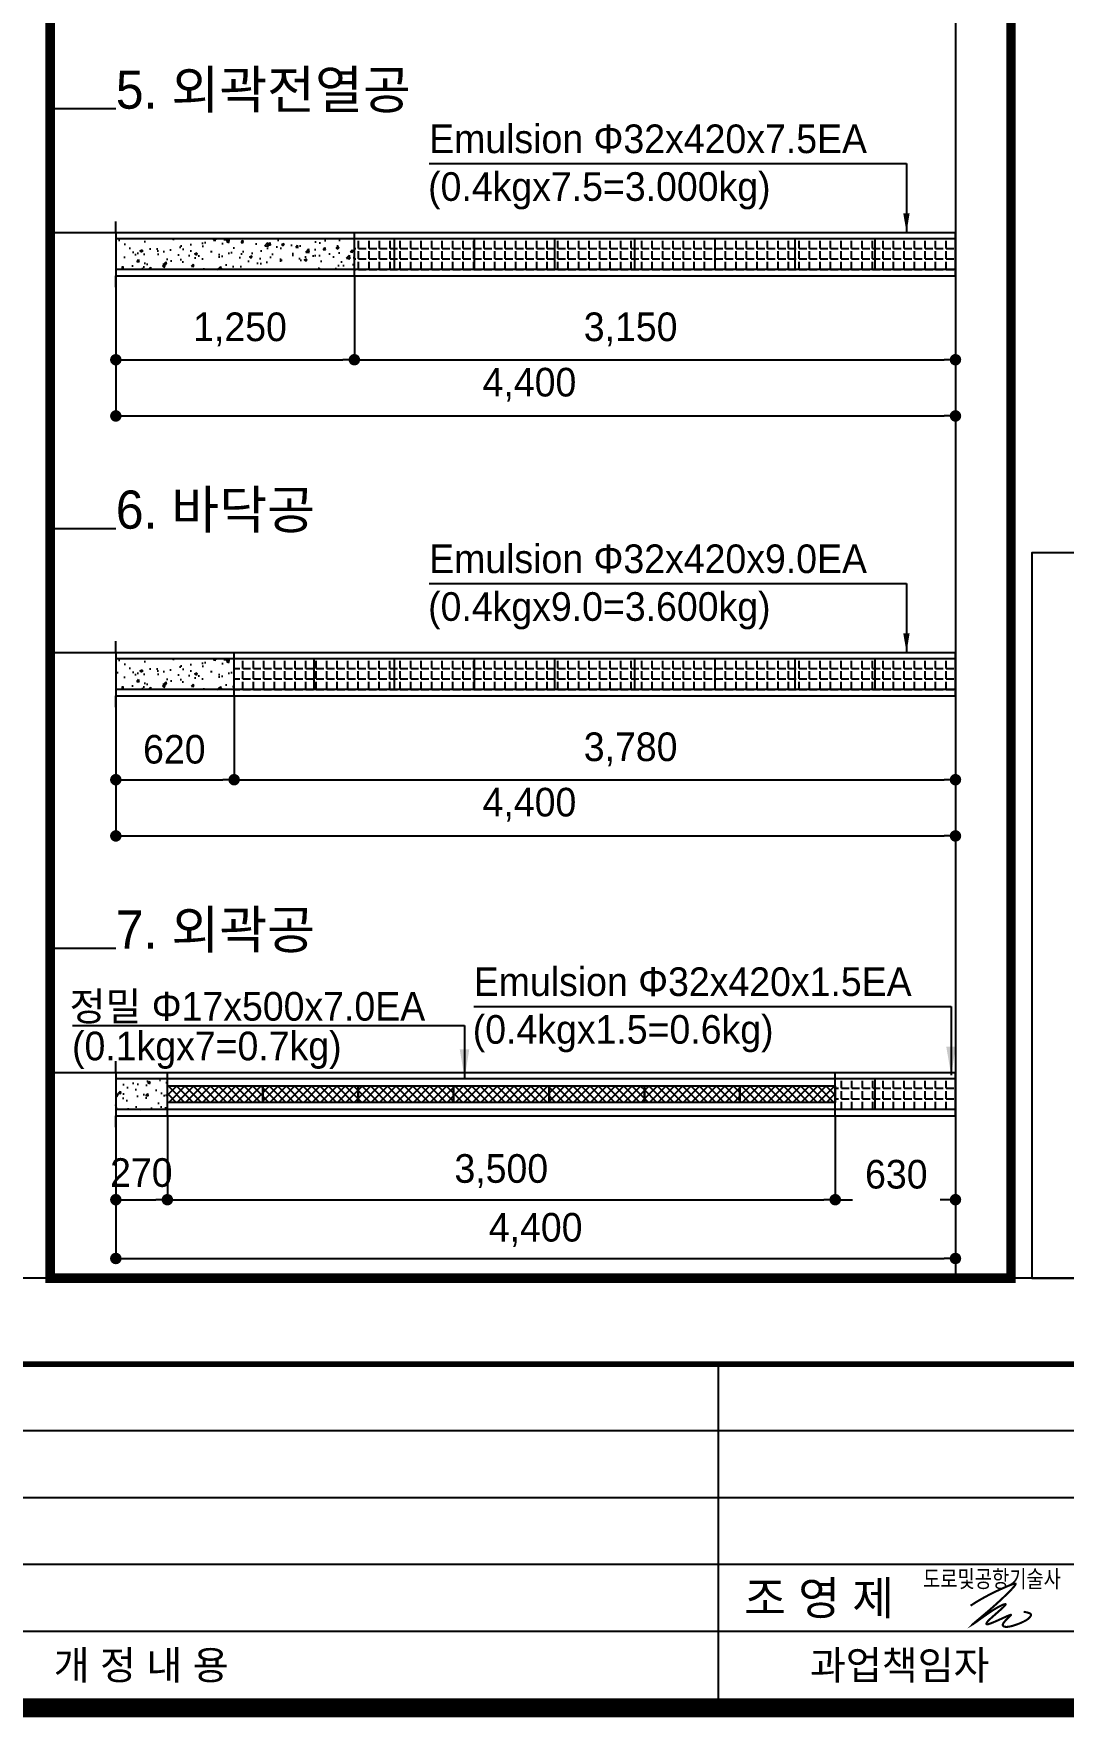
# Model space of a CAD drawing. Extents: x -689 to 317106, y 182884 to 219577.
# Drawn here: x 43713 to 49109, y 183834 to 192654 of the extents above; entities that cross this region are included whole.
import ezdxf
from ezdxf.enums import TextEntityAlignment as Align

# ---------------------------------------------------------------- set-up
doc = ezdxf.new("R2010")
doc.units = 0
doc.header["$LTSCALE"] = 500
doc.header["$MEASUREMENT"] = 0
doc.layers.get('DEFPOINTS').update_dxf_attribs({"color": 55})
doc.layers.add('0-251', color=7, linetype='Continuous', true_color=0x6e6e6e)
doc.layers.add('0-252', color=7, linetype='Continuous', true_color=0xa0a0a0)
for name, color, linetype in [('A-DIM01', 1, 'Continuous'), ('CX-BORD-LIN1', 7, 'Continuous'), ('CX-BORD-LIN2', 7, 'Continuous'), ('CZ-TEX0', 7, 'Continuous'), ('CZ-TEX1', 7, 'Continuous'), ('CZ-TEX2', 7, 'Continuous'), ('CZ-TEX3', 7, 'Continuous'), ('TITLE', 6, 'Continuous'), ('TU-BLOCK-EXP', 1, 'Continuous'), ('TU-BLOCK-LIN', 3, 'Continuous'), ('TU-BLOCK-MA', 6, 'Continuous'), ('TU-HOLE-EXEC', 3, 'Continuous'), ('TU-HOLE-LIN1', 1, 'Continuous'), ('TU-LEAD-AR', 1, 'Continuous'), ('TU-LEAD-LINE', 1, 'Continuous'), ('TU-LEAD-TEX1', 3, 'Continuous'), ('TU-전색', 7, 'Continuous')]:
    doc.layers.add(name, color=color, linetype=linetype)
doc.styles.add('GTXT', font='')
doc.styles.add('TB_BTXT', font='')
doc.styles.add('TB_TEXT', font='')
doc.styles.add('돋움', font='')
doc.styles.add('돋움체', font='')
doc.styles.get('GTXT').set_extended_font_data('Dotum')
doc.styles.get('TB_BTXT').set_extended_font_data('Dotum')
doc.styles.get('TB_TEXT').set_extended_font_data('Dotum')
doc.styles.get('돋움').set_extended_font_data('Dotum')
doc.styles.get('돋움체').set_extended_font_data('Dotum')
doc.linetypes.add('CFZ008', pattern='A,0.9,-0.2,[106,KHCLINE.shx,S=0.00606,R=180,X=0,Y=0],0.9', length=2)
doc.dimstyles.new('D_50', dxfattribs={"dimscale": 50, "dimtxt": 3, "dimasz": 1.2, "dimexe": 0, "dimexo": 0, "dimgap": 1.2, "dimtad": 1, "dimdec": 0, "dimrnd": 0.0005, "dimdsep": 46, "dimlunit": 6, "dimtxsty": '돋움체', "dimblk": 'DOT', "dimcen": 0.09, "dimclrd": 1, "dimclre": 1, "dimclrt": 1, "dimaunit": 1, "dimadec": 0, "dimazin": 0, "dimtfac": 1, "dimtdec": 0, "dimtix": 1, "dimtmove": 2, "dimatfit": 0, "dimfxl": 1, "dimtvp": 2, "dimtolj": 1, "dimtzin": 0, "dimlwd": -1, "dimlwe": -1, "dimarcsym": 0})

# ---------------------------------------------------------------- blocks, each defined once
blk = doc.blocks.new('_Dot')
at = {"color": 0, "linetype": 'ByBlock', "lineweight": -2}
blk.add_line((-0.5, 0), (-1, 0), dxfattribs=at)
at = {"color": 0, "linetype": 'ByBlock', "const_width": 0.5}
blk.add_lwpolyline([(-0.25, 0, 1), (0.25, 0, 1)], format="xyb", close=True, dxfattribs=at)
blk = doc.blocks.new('*D97')
at = {"layer": 'A-DIM01', "color": 1, "ltscale": 10, "transparency": 16777216}
for p, q in [((44143.68294469354, 189185.860525522), (44143.68294469354, 188745.8605255199)), ((44763.68294470658, 189185.3963983325), (44763.68294470658, 188745.8605255199)), ((44203.68294469354, 188745.8605255199), (44703.68294470658, 188745.8605255199))]:
    blk.add_line(p, q, dxfattribs=at)
at = {"layer": 'DEFPOINTS', "color": 0, "ltscale": 10, "transparency": 16777216}
for p in [(44143.68294469354, 189185.860525522), (44763.68294470658, 189185.3963983325), (44763.68294470658, 188745.8605255199)]:
    blk.add_point(p, dxfattribs=at)
at = {"layer": 'A-DIM01', "color": 1, "ltscale": 10, "transparency": 16777216, "xscale": 60, "yscale": 60, "zscale": 60, "rotation": 180}
blk.add_blockref('_Dot', (44143.68294469354, 188745.8605255199), dxfattribs=at)
at = {"layer": 'A-DIM01', "color": 1, "ltscale": 10, "transparency": 16777216, "xscale": 60, "yscale": 60, "zscale": 60}
blk.add_blockref('_Dot', (44763.68294470658, 188745.8605255199), dxfattribs=at)
at = {"layer": 'A-DIM01', "color": 1, "ltscale": 10, "transparency": 16777216, "insert": (44450.15230816597, 188904.4064324324), "char_height": 150, "attachment_point": 5, "style": '돋움체'}
blk.add_mtext('\\A1;620', dxfattribs=at)
blk = doc.blocks.new('*D98')
at = {"layer": 'A-DIM01', "color": 1, "ltscale": 10, "transparency": 16777216}
for p, q in [((44763.68294470658, 189185.8605255222), (44763.68294470658, 188745.8605255199)), ((48543.68294469354, 189185.8605255222), (48543.68294469354, 188745.8605255199)), ((44823.68294470658, 188745.8605255199), (48483.68294469354, 188745.8605255199))]:
    blk.add_line(p, q, dxfattribs=at)
at = {"layer": 'DEFPOINTS', "color": 0, "ltscale": 10, "transparency": 16777216}
for p in [(44763.68294470658, 189185.8605255222), (48543.68294469354, 189185.8605255222), (48543.68294469354, 188745.8605255199)]:
    blk.add_point(p, dxfattribs=at)
at = {"layer": 'A-DIM01', "color": 1, "ltscale": 10, "transparency": 16777216, "xscale": 60, "yscale": 60, "zscale": 60, "rotation": 180}
blk.add_blockref('_Dot', (44763.68294470658, 188745.8605255199), dxfattribs=at)
at = {"layer": 'A-DIM01', "color": 1, "ltscale": 10, "transparency": 16777216, "xscale": 60, "yscale": 60, "zscale": 60}
blk.add_blockref('_Dot', (48543.68294469354, 188745.8605255199), dxfattribs=at)
at = {"layer": 'A-DIM01', "color": 1, "ltscale": 10, "transparency": 16777216, "insert": (46841.36579231633, 188904.4064324324), "char_height": 150, "attachment_point": 5, "style": '돋움체'}
blk.add_mtext('\\A1;3,780', dxfattribs=at)
blk = doc.blocks.new('*D99')
at = {"layer": 'A-DIM01', "color": 1, "ltscale": 10, "transparency": 16777216}
for p, q in [((44143.68294469354, 188920.8605255199), (44143.68294469354, 188451.3246527075)), ((48543.68294469354, 188920.8605255199), (48543.68294469354, 188451.3246527075)), ((44203.68294469354, 188451.3246527075), (48483.68294469354, 188451.3246527075))]:
    blk.add_line(p, q, dxfattribs=at)
at = {"layer": 'DEFPOINTS', "color": 0, "ltscale": 10, "transparency": 16777216}
for p in [(44143.68294469354, 188920.8605255199), (48543.68294469354, 188920.8605255199), (48543.68294469354, 188451.3246527075)]:
    blk.add_point(p, dxfattribs=at)
at = {"layer": 'A-DIM01', "color": 1, "ltscale": 10, "transparency": 16777216, "xscale": 60, "yscale": 60, "zscale": 60, "rotation": 180}
blk.add_blockref('_Dot', (44143.68294469354, 188451.3246527075), dxfattribs=at)
at = {"layer": 'A-DIM01', "color": 1, "ltscale": 10, "transparency": 16777216, "xscale": 60, "yscale": 60, "zscale": 60}
blk.add_blockref('_Dot', (48543.68294469354, 188451.3246527075), dxfattribs=at)
at = {"layer": 'A-DIM01', "color": 1, "ltscale": 10, "transparency": 16777216, "insert": (46311.36579231633, 188614.4064324324), "char_height": 150, "attachment_point": 5, "style": '돋움체'}
blk.add_mtext('\\A1;4,400', dxfattribs=at)
blk = doc.blocks.new('H_s_em_32x420x400NN')
at = {"layer": 'TU-BLOCK-MA'}
h = blk.add_hatch(dxfattribs=at)
h.set_pattern_fill('ANGLE', color=1, scale=200, style=0)
h.set_pattern_definition([(0, (-263630.7036817199, 416974.1894160901), (0, 55.00000000000001), [40, -15]), (90, (-263630.7036817199, 416974.1894160901), (-55.00000000000001, 3.367778697655222e-15), [40, -15])])
h.paths.add_polyline_path([(0, 160), (0, 0), (420.0000000130967, 0), (420.0000000130967, 160)])
at = {"layer": 'TU-BLOCK-MA', "color": 7}
for p, q in [((419.9999999912689, 160), (0, 160)), ((0, 0), (0, 160)), ((420.0000000130967, 0), (420.0000000130967, 160)), ((419.9999999912689, 0), (0, 0))]:
    blk.add_line(p, q, dxfattribs=at)
at = {"layer": 'TU-BLOCK-MA', "color": 1}
blk.add_line((0, 0), (0, 160), dxfattribs=at)
blk = doc.blocks.new('*D79')
at = {"layer": 'A-DIM01', "color": 1, "ltscale": 10, "transparency": 16777216}
for p, q in [((44143.68294469354, 186985.8605255199), (44143.68294469354, 186545.8605255199)), ((44413.68294464139, 186985.860525522), (44413.68294464139, 186545.8605255199)), ((44203.68294469354, 186545.8605255199), (44353.68294464139, 186545.8605255199))]:
    blk.add_line(p, q, dxfattribs=at)
at = {"layer": 'DEFPOINTS', "color": 0, "ltscale": 10, "transparency": 16777216}
for p in [(44143.68294469354, 186985.8605255199), (44413.68294464139, 186985.860525522), (44413.68294464139, 186545.8605255199)]:
    blk.add_point(p, dxfattribs=at)
at = {"layer": 'A-DIM01', "color": 1, "ltscale": 10, "transparency": 16777216, "xscale": 60, "yscale": 60, "zscale": 60, "rotation": 180}
blk.add_blockref('_Dot', (44143.68294469354, 186545.8605255199), dxfattribs=at)
at = {"layer": 'A-DIM01', "color": 1, "ltscale": 10, "transparency": 16777216, "xscale": 60, "yscale": 60, "zscale": 60}
blk.add_blockref('_Dot', (44413.68294464139, 186545.8605255199), dxfattribs=at)
at = {"layer": 'A-DIM01', "color": 1, "ltscale": 10, "transparency": 16777216, "insert": (44277.25858216354, 186687.0518630781), "char_height": 150, "attachment_point": 5, "style": '돋움체'}
blk.add_mtext('\\A1;270', dxfattribs=at)
blk = doc.blocks.new('*D80')
at = {"layer": 'A-DIM01', "color": 1, "ltscale": 10, "transparency": 16777216}
for p, q in [((47913.68294464139, 186985.8605255222), (47913.68294464139, 186545.8605255199)), ((48543.68294469354, 186985.8605255199), (48543.68294469354, 186545.8605255199)), ((47973.68294464139, 186545.8605255199), (48004.61685719274, 186545.8605255199)), ((48483.68294469354, 186545.8605255199), (48462.88008650075, 186545.8605255199))]:
    blk.add_line(p, q, dxfattribs=at)
at = {"layer": 'DEFPOINTS', "color": 0, "ltscale": 10, "transparency": 16777216}
for p in [(47913.68294464139, 186985.8605255222), (48543.68294469354, 186985.8605255199), (48543.68294469354, 186545.8605255199)]:
    blk.add_point(p, dxfattribs=at)
at = {"layer": 'A-DIM01', "color": 1, "ltscale": 10, "transparency": 16777216, "xscale": 60, "yscale": 60, "zscale": 60, "rotation": 180}
blk.add_blockref('_Dot', (47913.68294464139, 186545.8605255199), dxfattribs=at)
at = {"layer": 'A-DIM01', "color": 1, "ltscale": 10, "transparency": 16777216, "xscale": 60, "yscale": 60, "zscale": 60}
blk.add_blockref('_Dot', (48543.68294469354, 186545.8605255199), dxfattribs=at)
at = {"layer": 'A-DIM01', "color": 1, "ltscale": 10, "transparency": 16777216, "insert": (48233.74847184675, 186678.2556650896), "char_height": 150, "attachment_point": 5, "style": '돋움체'}
blk.add_mtext('\\A1;630', dxfattribs=at)
blk = doc.blocks.new('*D81')
at = {"layer": 'A-DIM01', "color": 1, "ltscale": 10, "transparency": 16777216}
for p, q in [((44413.68294464139, 186945.8605255187), (44413.68294464139, 186545.8605255187)), ((47913.68294464139, 186945.8605255187), (47913.68294464139, 186545.8605255187)), ((44473.68294464139, 186545.8605255187), (47853.68294464139, 186545.8605255187))]:
    blk.add_line(p, q, dxfattribs=at)
at = {"layer": 'DEFPOINTS', "color": 0, "ltscale": 10, "transparency": 16777216}
for p in [(44413.68294464139, 186945.8605255187), (47913.68294464139, 186945.8605255187), (47913.68294464139, 186545.8605255187)]:
    blk.add_point(p, dxfattribs=at)
at = {"layer": 'A-DIM01', "color": 1, "ltscale": 10, "transparency": 16777216, "xscale": 60, "yscale": 60, "zscale": 60, "rotation": 180}
blk.add_blockref('_Dot', (44413.68294464139, 186545.8605255187), dxfattribs=at)
at = {"layer": 'A-DIM01', "color": 1, "ltscale": 10, "transparency": 16777216, "xscale": 60, "yscale": 60, "zscale": 60}
blk.add_blockref('_Dot', (47913.68294464139, 186545.8605255187), dxfattribs=at)
at = {"layer": 'A-DIM01', "color": 1, "ltscale": 10, "transparency": 16777216, "insert": (46163.68294464139, 186695.4127643247), "char_height": 150, "attachment_point": 5, "style": '돋움체'}
blk.add_mtext('\\A1;3,500', dxfattribs=at)
blk = doc.blocks.new('*D82')
at = {"layer": 'A-DIM01', "color": 1, "ltscale": 10, "transparency": 16777216}
for p, q in [((44143.68294469354, 186637.9064866035), (44143.68294469354, 186237.9064866035)), ((48543.68294469354, 186637.9064866035), (48543.68294469354, 186237.9064866035)), ((44203.68294469354, 186237.9064866035), (48483.68294469354, 186237.9064866035))]:
    blk.add_line(p, q, dxfattribs=at)
at = {"layer": 'DEFPOINTS', "color": 0, "ltscale": 10, "transparency": 16777216}
for p in [(44143.68294469354, 186637.9064866035), (48543.68294469354, 186637.9064866035), (48543.68294469354, 186237.9064866035)]:
    blk.add_point(p, dxfattribs=at)
at = {"layer": 'A-DIM01', "color": 1, "ltscale": 10, "transparency": 16777216, "xscale": 60, "yscale": 60, "zscale": 60, "rotation": 180}
blk.add_blockref('_Dot', (44143.68294469354, 186237.9064866035), dxfattribs=at)
at = {"layer": 'A-DIM01', "color": 1, "ltscale": 10, "transparency": 16777216, "xscale": 60, "yscale": 60, "zscale": 60}
blk.add_blockref('_Dot', (48543.68294469354, 186237.9064866035), dxfattribs=at)
at = {"layer": 'A-DIM01', "color": 1, "ltscale": 10, "transparency": 16777216, "insert": (46343.68294469354, 186387.4587254095), "char_height": 150, "attachment_point": 5, "style": '돋움체'}
blk.add_mtext('\\A1;4,400', dxfattribs=at)
blk = doc.blocks.new('*D83')
at = {"layer": 'A-DIM01', "color": 1, "ltscale": 10, "transparency": 16777216}
for p, q in [((44143.68294469354, 191385.860525522), (44143.68294469354, 190945.8605255178)), ((45393.68294469354, 191385.3963983302), (45393.68294469354, 190945.8605255178)), ((44203.68294469354, 190945.8605255178), (45333.68294469354, 190945.8605255178))]:
    blk.add_line(p, q, dxfattribs=at)
at = {"layer": 'DEFPOINTS', "color": 0, "ltscale": 10, "transparency": 16777216}
for p in [(44143.68294469354, 191385.860525522), (45393.68294469354, 191385.3963983302), (45393.68294469354, 190945.8605255178)]:
    blk.add_point(p, dxfattribs=at)
at = {"layer": 'A-DIM01', "color": 1, "ltscale": 10, "transparency": 16777216, "xscale": 60, "yscale": 60, "zscale": 60, "rotation": 180}
blk.add_blockref('_Dot', (44143.68294469354, 190945.8605255178), dxfattribs=at)
at = {"layer": 'A-DIM01', "color": 1, "ltscale": 10, "transparency": 16777216, "xscale": 60, "yscale": 60, "zscale": 60}
blk.add_blockref('_Dot', (45393.68294469354, 190945.8605255178), dxfattribs=at)
at = {"layer": 'A-DIM01', "color": 1, "ltscale": 10, "transparency": 16777216, "insert": (44794.3972958363, 191104.4064324324), "char_height": 150, "attachment_point": 5, "style": '돋움체'}
blk.add_mtext('\\A1;1,250', dxfattribs=at)
blk = doc.blocks.new('*D84')
at = {"layer": 'A-DIM01', "color": 1, "ltscale": 10, "transparency": 16777216}
for p, q in [((45393.68294469354, 191385.8605255201), (45393.68294469354, 190945.8605255178)), ((48543.68294469354, 191385.8605255222), (48543.68294469354, 190945.8605255178)), ((45453.68294469354, 190945.8605255178), (48483.68294469354, 190945.8605255178))]:
    blk.add_line(p, q, dxfattribs=at)
at = {"layer": 'DEFPOINTS', "color": 0, "ltscale": 10, "transparency": 16777216}
for p in [(45393.68294469354, 191385.8605255201), (48543.68294469354, 191385.8605255222), (48543.68294469354, 190945.8605255178)]:
    blk.add_point(p, dxfattribs=at)
at = {"layer": 'A-DIM01', "color": 1, "ltscale": 10, "transparency": 16777216, "xscale": 60, "yscale": 60, "zscale": 60, "rotation": 180}
blk.add_blockref('_Dot', (45393.68294469354, 190945.8605255178), dxfattribs=at)
at = {"layer": 'A-DIM01', "color": 1, "ltscale": 10, "transparency": 16777216, "xscale": 60, "yscale": 60, "zscale": 60}
blk.add_blockref('_Dot', (48543.68294469354, 190945.8605255178), dxfattribs=at)
at = {"layer": 'A-DIM01', "color": 1, "ltscale": 10, "transparency": 16777216, "insert": (46841.36579231633, 191104.4064324324), "char_height": 150, "attachment_point": 5, "style": '돋움체'}
blk.add_mtext('\\A1;3,150', dxfattribs=at)
blk = doc.blocks.new('*D85')
at = {"layer": 'A-DIM01', "color": 1, "ltscale": 10, "transparency": 16777216}
for p, q in [((44143.68294469354, 191120.8605255199), (44143.68294469354, 190651.3246527075)), ((48543.68294469354, 191120.8605255199), (48543.68294469354, 190651.3246527075)), ((44203.68294469354, 190651.3246527075), (48483.68294469354, 190651.3246527075))]:
    blk.add_line(p, q, dxfattribs=at)
at = {"layer": 'DEFPOINTS', "color": 0, "ltscale": 10, "transparency": 16777216}
for p in [(44143.68294469354, 191120.8605255199), (48543.68294469354, 191120.8605255199), (48543.68294469354, 190651.3246527075)]:
    blk.add_point(p, dxfattribs=at)
at = {"layer": 'A-DIM01', "color": 1, "ltscale": 10, "transparency": 16777216, "xscale": 60, "yscale": 60, "zscale": 60, "rotation": 180}
blk.add_blockref('_Dot', (44143.68294469354, 190651.3246527075), dxfattribs=at)
at = {"layer": 'A-DIM01', "color": 1, "ltscale": 10, "transparency": 16777216, "xscale": 60, "yscale": 60, "zscale": 60}
blk.add_blockref('_Dot', (48543.68294469354, 190651.3246527075), dxfattribs=at)
at = {"layer": 'A-DIM01', "color": 1, "ltscale": 10, "transparency": 16777216, "insert": (46311.36579231633, 190814.4064324324), "char_height": 150, "attachment_point": 5, "style": '돋움체'}
blk.add_mtext('\\A1;4,400', dxfattribs=at)
blk = doc.blocks.new('H_s_em_32x420x200(0.5ea)N')
at = {"layer": 'TU-HOLE-LIN1'}
h = blk.add_hatch(dxfattribs=at)
h.set_pattern_fill('ANGLE', color=256, scale=200, style=0)
h.set_pattern_definition([(0, (-268359.1063935166, 418294.1984543426), (0, 55.00000000000001), [40, -15]), (90, (-268359.1063935166, 418294.1984543426), (-55.00000000000001, 3.367778697655222e-15), [40, -15])])
h.paths.add_polyline_path([(0, 160.0000000000582), (0, 5.820766091346741e-11), (210.0000000174623, 5.820766091346741e-11), (210.0000000174623, 160.0000000000582)])
at = {"layer": 'TU-BLOCK-MA', "color": 7}
for p, q in [((209.9999999956344, 160.0000000000582), (0, 160.0000000000582)), ((0, 0), (0, 160.0000000000582)), ((210.0000000174623, 5.820766091346741e-11), (210.0000000174623, 160.0000000000582)), ((209.9999999956344, 5.820766091346741e-11), (0, 5.820766091346741e-11))]:
    blk.add_line(p, q, dxfattribs=at)
blk = doc.blocks.new('H17X500X1E')
at = {"layer": 'TU-BLOCK-EXP'}
h = blk.add_hatch(dxfattribs=at)
h.set_pattern_fill('ANSI37', color=256, scale=250, style=0)
h.set_pattern_definition([(45, (-281226.4532083289, 427977.5953124692), (-22.09708691207961, 22.09708691207961), []), (135, (-281226.4532083289, 427977.5953124692), (-22.09708691207961, -22.09708691207961), [])])
h.paths.add_polyline_path([(500, 0), (500, 85), (0, 85), (0, 0)])
at = {"layer": 'TU-BLOCK-EXP', "color": 7}
for p, q in [((499.9999999912689, 85), (0, 85)), ((0, 0), (0, 85)), ((499.9999999912689, 0), (0, 0)), ((499.9999999912689, 85), (499.9999999912689, 0))]:
    blk.add_line(p, q, dxfattribs=at)
blk = doc.blocks.new('CXBLKA1')
at = {"layer": 'CX-BORD-LIN1', "color": 7, "const_width": 1.999999999999979}
blk.add_lwpolyline([(820.9999999999914, 19.99999999999977), (24.99999999999977, 19.99999999999977), (24.99999999999977, 573.9999999999941), (820.9999999999914, 573.9999999999941)], close=True, dxfattribs=at)
at = {"layer": 'CX-BORD-LIN1', "color": 7, "const_width": 0.5999999999999936}
blk.add_lwpolyline([(820.9999999999914, 55.99999999999943), (24.99999999999977, 55.99999999999943)], dxfattribs=at)
at = {"layer": 'CX-BORD-LIN2', "color": 7}
for points in [[(490.9999999999948, 19.99999999999977), (490.9999999999948, 55.99999999999943)], [(610.9999999999934, 48.99999999999943), (304.9999999999968, 48.99999999999943)], [(610.9999999999934, 41.99999999999955), (304.9999999999968, 41.99999999999955)], [(610.9999999999934, 34.99999999999966), (304.9999999999968, 34.99999999999966)]]:
    blk.add_lwpolyline(points, dxfattribs=at)
at = {"layer": 'CX-BORD-LIN2', "color": 7, "const_width": 0.1999999999999979}
blk.add_lwpolyline([(610.9999999999934, 27.99999999999966), (304.9999999999968, 27.99999999999966)], dxfattribs=at)
at = {"layer": 'CZ-TEX2', "color": 7, "const_width": 0.2181967497461301}
blk.add_lwpolyline([(517.4242856789705, 30.69453167305539), (517.9625601784004, 31.04163814893975), (518.4975783559556, 31.3612192596702), (519.0216778728372, 31.65325161436592), (519.5271963902492, 31.91771182214614), (520.0064715693991, 32.15457649213005), (520.4518410714859, 32.36382223342891), (520.8556425577157, 32.54542565516596), (521.2102136892925, 32.6993633664564), (521.5091539254774, 32.82520711158924), (521.7511099177555, 32.92090917554099), (521.935990115658, 32.98401697846591), (522.063702968734, 33.01207794050635), (522.1341569265127, 33.00263948181253), (522.1472604385417, 32.95324902253486), (522.1029219543519, 32.86145398281953), (522.0010499234891, 32.72480178282083), (521.8426997528691, 32.54233354912464), (521.6335146789484, 32.31906523410269), (521.3802848955579, 32.06150649655427), (521.0898005965372, 31.77616699529469), (520.7688519757203, 31.46955638913116), (520.4242292269399, 31.14818433687498), (520.0627225440338, 30.81856049732949), (519.6911221208361, 30.48719452930984), (519.317204593311, 30.16100103565844), (518.9526923659323, 29.84851439540523), (518.6102942853071, 29.55867393160727), (518.302719198039, 29.30041896733362), (518.0426759507322, 29.08268882564533), (517.8428733899932, 28.9144228296034), (517.7160203624261, 28.8045603022769), (517.6748257146313, 28.7620405667268), (517.7272114602, 28.79214317257559), (517.8619522806475, 28.88550857564331), (518.063036024467, 29.02911745831937), (518.3144505401586, 29.20995050298523), (518.6001836762175, 29.41498839201834), (518.9042232811438, 29.63121180781611), (519.2105572034304, 29.8456014327441), (519.5031732915761, 30.0451379491956), (519.7689651348604, 30.21930811175678), (520.0064492856786, 30.36762296385643), (520.2170480372124, 30.49209962111598), (520.4021836826468, 30.59475519916493), (520.5632785151563, 30.67760681364064), (520.7017548279244, 30.74267158016863), (520.819034914133, 30.79196661437825), (520.9165410669598, 30.82750903189906), (520.9951373391714, 30.85071234590421), (521.0534548219006, 30.86057565974608), (521.0895663658565, 30.85549447432074), (521.1015448217535, 30.8338642905124), (521.0874630403099, 30.79408060922513), (521.0453938722356, 30.73453893134708), (520.9734101682484, 30.65363475777442), (520.8695847790613, 30.54976358939918), (520.7336193604809, 30.42253574792687), (520.5717307886953, 30.27642083830835), (520.3917647449728, 30.11710328630368), (520.201566910598, 29.95026751768093), (520.0089829668372, 29.78159795819236), (519.8218585949735, 29.61677903360208), (519.6480394762805, 29.46149516967419), (519.4953712920336, 29.32143079216883), (519.3699638881176, 29.20100967484489), (519.2709837688425, 29.09961298344439), (519.1958616031216, 29.01536123171606), (519.1420280598794, 28.94637493339271), (519.1069138080296, 28.89077460222705), (519.0879495164909, 28.84668075195584), (519.0825658541811, 28.8122138963199), (519.0881934900166, 28.78549454906395), (519.1030277647194, 28.76512456460707), (519.1283227062348, 28.75163116008969), (519.1660970143023, 28.74602289331853), (519.2183693886786, 28.74930832211628), (519.2871585291031, 28.76249600429762), (519.3744831353238, 28.7865944976694), (519.4823619070885, 28.82261236005427), (519.6128135441439, 28.87155814926694), (519.766480369194, 28.93372984726354), (519.9384991967852, 29.0065831326018), (520.1226304644101, 29.08686310797277), (520.3126346095758, 29.1713148760756), (520.5022720697815, 29.25668353961334), (520.6853032825265, 29.33971420127716), (520.8554886853112, 29.41715196376611), (521.0065887156397, 29.48574192978324), (521.1338930942263, 29.54300089744567), (521.2388086746801, 29.58953244657867), (521.3242715938189, 29.62671185242522), (521.3932179884645, 29.6559143902445), (521.4485839954398, 29.67851533527571), (521.493305751568, 29.69588996277391), (521.5303193936686, 29.70941354797831), (521.5625610585647, 29.72046136614797), (521.592186952865, 29.7299426402273), (521.6182335623125, 29.73690238397324), (521.6389574424442, 29.7399195588441), (521.6526151487877, 29.73757312629812), (521.6574632368728, 29.72844204779341), (521.651758262235, 29.71110528478037), (521.6337567804067, 29.68414179872514), (521.6017153469152, 29.64613055108591), (521.5547087344455, 29.59627698741453), (521.4950845842745, 29.5362924896928), (521.426008754828, 29.46851492399225), (521.3506471045371, 29.39528215638831), (521.2721654918287, 29.31893205295244), (521.1937297751259, 29.24180247976803), (521.118505812864, 29.16623130289861), (521.0496594634677, 29.09455638843544), (520.9897601184061, 29.02863428439098), (520.9389913013327, 28.96839626662024), (520.8969400689348, 28.91329229291939), (520.8631934779116, 28.86277232108835), (520.8373385849504, 28.81628630892317), (520.8189624467504, 28.77328421422383), (520.8076521199977, 28.73321599479033), (520.8029946613888, 28.69553160841872), (520.8046994767172, 28.65982617896723), (520.8129653681683, 28.62627549451543), (520.8281134870316, 28.59520050920508), (520.8504649845953, 28.56692217717789), (520.8803410121463, 28.54176145257177), (520.9180627209752, 28.52003928952438), (520.963951262367, 28.50207664217762), (521.0183277876099, 28.48819446466916), (521.0815516946685, 28.47875188116971), (521.1541353682023, 28.4742606959531), (521.2366294395464, 28.4752708833221), (521.3295845400402, 28.48233241757946), (521.4335513010136, 28.49599527303187), (521.5490803538064, 28.51680942397409), (521.6767223297536, 28.54532484472086), (521.8170278601896, 28.58209150956684), (521.9698287402682, 28.62735381759291), (522.1320814203964, 28.68013386695213), (522.3000235148061, 28.73914818057977), (522.4698926377212, 28.80311328141081), (522.6379264033716, 28.87074569236864), (522.800362425983, 28.94076193639624), (522.9534383197804, 29.01187853641693), (523.0933916989911, 29.08281201535785), (523.2172937037299, 29.15250425549063), (523.3255495776433, 29.22079857636943), (523.4193980902592, 29.2877636568848), (523.5000780111127, 29.35346817592724), (523.5688281097335, 29.41798081238742), (523.6268871556548, 29.48137024515588), (523.6754939184083, 29.54370515311918), (523.7158871675232, 29.60505421517189), (523.7475470300445, 29.66547085577179), (523.7629190630572, 29.72494748164502), (523.7526901811606, 29.78346124510483), (523.7075472989491, 29.84098929844465), (523.6181773310245, 29.89750879396977), (523.4752671919778, 29.95299688398148), (523.2695037964136, 30.00743072078506), (522.9915740589231, 30.06078745667785)], dxfattribs=at)
at = {"layer": 'CZ-TEX0', "color": 7, "style": 'TB_BTXT'}
blk.add_attdef('UD_TITLE', text='', height=9.999999999999895, dxfattribs=at).set_placement((422.9999999999955, 552.9999999999941), align=Align.MIDDLE_CENTER)
at = {"layer": 'CZ-TEX1', "color": 7, "style": 'TB_BTXT'}
blk.add_attdef('PI_CNAME', text='', height=4.999999999999948, dxfattribs=at).set_placement((39.99999999999955, 551.9999999999941), align=Align.BOTTOM_LEFT)
blk.add_attdef('UD_SUBTITLE', text='', height=6.999999999999926, dxfattribs=at).set_placement((422.9999999999955, 537.9999999999943), align=Align.MIDDLE_CENTER)
at = {"layer": 'CZ-TEX2', "color": 7, "style": 'TB_TEXT', "width": 0.8}
blk.add_text('도로및공항기술사', height=1.800000000000088, dxfattribs=at).set_placement((519.6726004846004, 33.53390227988933), align=Align.MIDDLE)
at = {"layer": 'CZ-TEX2', "color": 7, "style": 'TB_TEXT'}
for s, p in [('개 정 내 용', (430.4999999999955, 24.49999999999977)), ('과업책임자', (509.9999999999945, 24.49999999999977))]:
    blk.add_text(s, height=2.999999999999968, dxfattribs=at).set_placement(p, align=Align.MIDDLE)
at = {"layer": 'CZ-TEX2', "color": 7}
for tag, height, style, p in [('UD_CDNAME', 3.999999999999958, 'TB_BTXT', (41.99999999999955, 543.9999999999941)), ('DA_STDNAME', 2.999999999999968, 'TB_TEXT', (783.4937835419117, 13.49999999999989))]:
    blk.add_attdef(tag, text='', height=height, dxfattribs=dict(at, style=style)).set_placement(p, align=Align.BOTTOM_LEFT)
at = {"layer": 'CZ-TEX2', "color": 7, "style": 'TB_TEXT'}
for tag, height, p in [('DC_RNUM4', 2.999999999999968, (319.9999999999966, 51.99999999999943)), ('DC_RDATE4', 3.499999999999963, (352.9999999999961, 52.49999999999943)), ('DC_RAPP4', 3.499999999999963, (501.5575275218362, 52.49999999999943)), ('DC_RCHK4', 3.499999999999963, (542.3612466057737, 52.49999999999943)), ('DC_RDGN4', 3.499999999999963, (582.3612466057732, 52.49999999999943)), ('FI_NAME', 4.499999999999952, (779.9999999999918, 50.99999999999943)), ('PI_TITLE', 4.499999999999952, (242.9999999999975, 49.99999999999943)), ('UD_CDIST', 4.499999999999952, (675.999999999993, 49.99999999999943)), ('DC_RNUM3', 2.999999999999968, (319.9999999999966, 44.99999999999955)), ('DC_RDATE3', 3.499999999999963, (352.9999999999961, 45.39999999999952)), ('DC_RAPP3', 3.499999999999963, (501.5575275218362, 45.39999999999952)), ('DC_RCHK3', 3.499999999999963, (542.3612466057737, 45.39999999999952)), ('DC_RDGN3', 3.499999999999963, (582.3612466057732, 45.39999999999952)), ('DI_TITLE', 4.499999999999952, (779.9999999999918, 43.99999999999955)), ('PI_CDNAME', 4.499999999999952, (242.9999999999975, 37.99999999999955)), ('DC_RNUM2', 2.999999999999968, (319.9999999999966, 37.99999999999955)), ('DC_RDATE2', 3.499999999999963, (352.9999999999961, 38.49999999999955)), ('DC_RAPP2', 3.499999999999963, (501.5575275218362, 38.49999999999955)), ('DC_RCHK2', 3.499999999999963, (542.3612466057737, 38.49999999999955)), ('DC_RDGN2', 3.499999999999963, (582.3612466057732, 38.49999999999955)), ('DA_HSCALE', 4.499999999999952, (658.499999999993, 37.99999999999955)), ('DA_VSCALE', 4.499999999999952, (692.9999999999927, 37.99999999999955)), ('DI_SUBTITLE', 3.499999999999963, (779.9999999999918, 36.99999999999966)), ('DC_RNUM1', 2.999999999999968, (319.9999999999966, 30.99999999999966)), ('DC_RDATE1', 3.499999999999963, (352.9999999999961, 31.49999999999966)), ('DC_RAPP1', 3.499999999999963, (501.5575275218362, 31.49999999999966)), ('DC_RCHK1', 3.499999999999963, (542.3612466057737, 31.49999999999966)), ('DC_RDGN1', 3.499999999999963, (582.3612466057732, 31.49999999999966)), ('PA_CCLASS', 4.499999999999952, (203.999999999998, 26.49999999999977)), ('PI_STAGE', 4.499999999999952, (282.999999999997, 26.49999999999977)), ('DI_DRWNO', 4.499999999999952, (675.999999999993, 26.49999999999977)), ('DA_PAGENO', 4.499999999999952, (779.9999999999918, 26.49999999999977))]:
    blk.add_attdef(tag, text='', height=height, dxfattribs=at).set_placement(p, align=Align.MIDDLE_CENTER)
for tag, p in [('DC_RDES4', (376.9999999999961, 52.49999999999943)), ('DC_RDES3', (376.9999999999961, 45.39999999999952)), ('DC_RDES2', (376.9999999999961, 38.49999999999955)), ('DC_RDES1', (377.0347148800176, 31.49999999999966))]:
    blk.add_attdef(tag, text='', height=3.499999999999963, dxfattribs=at).set_placement(p, align=Align.MIDDLE_LEFT)
at = {"layer": 'CZ-TEX3', "color": 7, "style": 'TB_TEXT', "flags": 1}
for tag, p in [('PI_ID', (23.99999999999977, 15.99999999999989)), ('PI_CCODE', (30.99999999999966, 15.99999999999989)), ('PA_DSDATE', (46.99999999999955, 15.99999999999989)), ('PA_DEDATE', (63.99999999999932, 15.99999999999989)), ('PA_CSDATE', (80.99999999999909, 15.99999999999989)), ('PA_CEDATE', (97.99999999999898, 15.99999999999989)), ('PA_CFDATE', (113.9999999999987, 15.99999999999989)), ('EI_ENAME', (131.9999999999986, 15.99999999999989)), ('EI_DEPT', (145.9999999999984, 15.99999999999989)), ('EI_PERSON', (157.9999999999984, 15.99999999999989)), ('EI_EMAIL', (173.9999999999982, 15.99999999999989)), ('CI_CATEG', (188.999999999998, 15.99999999999989)), ('CI_ROLE', (203.999999999998, 15.99999999999989)), ('CI_ONAME', (215.9999999999978, 15.99999999999989)), ('CI_ADDR', (231.9999999999975, 15.99999999999989)), ('CI_TEL', (245.9999999999975, 15.99999999999989)), ('CI_FAX', (256.9999999999973, 15.99999999999989)), ('CI_HPADDR', (269.999999999997, 15.99999999999989)), ('CI_CODE', (286.999999999997, 15.99999999999989)), ('CI_DEPT', (299.9999999999968, 15.99999999999989)), ('CI_PERSON', (311.9999999999966, 15.99999999999989)), ('CI_EMAIL', (328.9999999999966, 15.99999999999989)), ('CI_PROLE', (341.9999999999964, 15.99999999999989)), ('DI_MANCODE', (356.9999999999961, 15.99999999999989)), ('DI_CATEG', (376.9999999999961, 15.99999999999989)), ('DI_LDATE', (391.9999999999959, 15.99999999999989)), ('DI_PCLASS', (406.9999999999957, 15.99999999999989)), ('DI_MMCLASS', (423.9999999999955, 15.99999999999989)), ('DI_MSCLASS', (442.9999999999952, 15.99999999999989)), ('DI_ECLASS', (461.9999999999952, 15.99999999999989)), ('DI_FNAME', (477.999999999995, 15.99999999999989)), ('DC_ONAME', (492.9999999999948, 15.99999999999989)), ('DC_NNAME', (509.9999999999945, 15.99999999999989)), ('FI_CODE', (528.9999999999943, 15.99999999999989)), ('FI_CLASS', (544.9999999999943, 15.99999999999989)), ('FI_ICODE1', (562.9999999999941, 15.99999999999989)), ('FI_ICODE2', (580.9999999999939, 15.99999999999989)), ('------------', (596.9999999999939, 15.99999999999989))]:
    blk.add_attdef(tag, p, '', height=1.999999999999979, dxfattribs=at)

msp = doc.modelspace()

# ---------------------------------------------------------------- hatches: boundary and pattern name
at = {"layer": 'TU-전색'}
h = msp.add_hatch(dxfattribs=at)
h.set_pattern_fill('AR-CONC', color=256, scale=20, style=0)
h.set_pattern_definition([(49.99999999999999, (-231611.8194801971, 611967.6105458752), (143.4520365201507, -12.55042699651902), [15, -165]), (355, (-231611.8194801971, 611967.6105458752), (-27.7502667226, 150.4384267400024), [12, -132]), (100.4514, (-231599.865144197, 611966.5646778751), (115.7018763428043, 137.8879084121907), [12.74803799999992, -140.2284223999987]), (46.18420000000002, (-231611.8194801971, 612007.6105458752), (213.4482097251289, -33.10380286580362), [22.49999999999984, -247.4999999999987]), (96.6356, (-231594.032131197, 612004.8518844751), (186.9325411097406, 194.8235741800883), [19.1220576, -210.3426]), (351.1842, (-231611.8194801971, 612007.6105458752), (186.9323890267254, 194.823720185065), [18, -198]), (21, (-231591.8194801971, 611997.6105458752), (119.3814104236923, -80.52377813306775), [15, -165]), (326.0000000000001, (-231591.8194801971, 611997.6105458752), (48.66306638431634, 145.0300090093706), [12, -132]), (71.4514, (-231581.8710335969, 611990.9002246751), (168.044525716298, 64.50609934199048), [12.748038, -140.2284224]), (37.50000000000001, (-231611.8194801971, 611967.6105458752), (2.431971063458128, 66.5787707662623), [0, -130.4, 0, -134, 0, -132.5]), (7.499999999999999, (-231611.8194801971, 611967.6105458752), (52.61390748842972, 78.88234237647205), [0, -76.39999999999999, 0, -127.4, 0, -50.5]), (327.5, (-231656.4194801972, 611967.6105458752), (106.7644872344818, -4.510974346875955), [0, -50, 0, -156, 0, -207]), (317.5, (-231676.4194801972, 611967.6105458752), (116.6372338684772, 20.02099646646353), [0, -65, 0, -103.6, 0, -147])])
h.paths.add_polyline_path([(45393.68294469354, 191418.3605255211), (45393.68294469354, 191578.3605255187), (44157.37216652365, 191578.3605255211), (44157.37216652365, 191418.3605255211)])
h = msp.add_hatch(dxfattribs=at)
h.set_pattern_fill('AR-CONC', color=256, scale=20, style=0)
h.set_pattern_definition([(49.99999999999999, (-231611.8194801971, 609767.6105458752), (143.4520365201507, -12.55042699651902), [15, -165]), (355, (-231611.8194801971, 609767.6105458752), (-27.7502667226, 150.4384267400024), [12, -132]), (100.4514, (-231599.865144197, 609766.5646778751), (115.7018763428043, 137.8879084121907), [12.74803799999992, -140.2284223999988]), (46.18420000000002, (-231611.8194801971, 609807.6105458752), (213.4482097251289, -33.10380286580362), [22.49999999999985, -247.4999999999988]), (96.6356, (-231594.032131197, 609804.8518844751), (186.9325411097406, 194.8235741800883), [19.1220576, -210.3426]), (351.1842, (-231611.8194801971, 609807.6105458752), (186.9323890267254, 194.823720185065), [18, -198]), (21, (-231591.8194801971, 609797.6105458752), (119.3814104236923, -80.52377813306775), [15, -165]), (326.0000000000001, (-231591.8194801971, 609797.6105458752), (48.66306638431634, 145.0300090093706), [12, -132]), (71.4514, (-231581.8710335969, 609790.9002246751), (168.044525716298, 64.50609934199048), [12.748038, -140.2284224]), (37.50000000000001, (-231611.8194801971, 609767.6105458752), (2.431971063458128, 66.5787707662623), [0, -130.4, 0, -134, 0, -132.5]), (7.499999999999999, (-231611.8194801971, 609767.6105458752), (52.61390748842972, 78.88234237647205), [0, -76.39999999999999, 0, -127.4, 0, -50.5]), (327.5, (-231656.4194801972, 609767.6105458752), (106.7644872344818, -4.510974346875955), [0, -50, 0, -156, 0, -207]), (317.5, (-231676.4194801972, 609767.6105458752), (116.6372338684772, 20.02099646646353), [0, -65, 0, -103.6, 0, -147])])
h.paths.add_polyline_path([(44763.68294470658, 189218.3605255211), (44763.68294470658, 189378.3605255211), (44143.68294469354, 189378.3605255211), (44143.68294469354, 189218.3605255211)])
h = msp.add_hatch(dxfattribs=at)
h.set_pattern_fill('AR-CONC', color=256, scale=20, style=0)
h.set_pattern_definition([(49.99999999999999, (-205824.9333275189, 614967.032438038), (143.4520365201507, -12.55042699651902), [15, -165]), (355, (-205824.9333275189, 614967.032438038), (-27.7502667226, 150.4384267400024), [12, -132]), (100.4514, (-205812.9789915188, 614965.986570038), (115.7018763428043, 137.8879084121907), [12.74803799999995, -140.2284223999992]), (46.18420000000002, (-205824.9333275189, 615007.032438038), (213.4482097251289, -33.10380286580362), [22.4999999999999, -247.4999999999992]), (96.6356, (-205807.1459785188, 615004.273776638), (186.9325411097406, 194.8235741800883), [19.1220576, -210.3426]), (351.1842, (-205824.9333275189, 615007.032438038), (186.9323890267254, 194.823720185065), [18, -198]), (21, (-205804.9333275189, 614997.032438038), (119.3814104236923, -80.52377813306775), [15, -165]), (326.0000000000001, (-205804.9333275189, 614997.032438038), (48.66306638431634, 145.0300090093706), [12, -132]), (71.4514, (-205794.9848809187, 614990.322116838), (168.044525716298, 64.50609934199048), [12.748038, -140.2284224]), (37.50000000000001, (-205824.9333275189, 614967.032438038), (2.431971063458128, 66.5787707662623), [0, -130.4, 0, -134, 0, -132.5]), (7.499999999999999, (-205824.9333275189, 614967.032438038), (52.61390748842972, 78.88234237647205), [0, -76.39999999999999, 0, -127.4, 0, -50.5]), (327.5, (-205869.533327519, 614967.032438038), (106.7644872344818, -4.510974346875955), [0, -50, 0, -156, 0, -207]), (317.5, (-205889.533327519, 614967.032438038), (116.6372338684772, 20.02099646646353), [0, -65, 0, -103.6, 0, -147])])
h.paths.add_polyline_path([(44413.68294464139, 187178.3605255211), (44143.68294469354, 187178.3605255211), (44143.68294469354, 187018.3605255211), (44413.68294464139, 187018.3605255211)])

# ---------------------------------------------------------------- linework, layer by layer
at = {"layer": '0-251', "const_width": 50}
msp.add_lwpolyline([(43799.56952640734, 201309.9473332275), (48834.80415868846, 201309.9473332275), (48834.80415868846, 186134.306984012), (43799.56952640734, 186134.306984012)], close=True, dxfattribs=at)
at = {"layer": '0-252', "color": 7}
msp.add_lwpolyline([(48943.68306440575, 189934.3069046467), (48943.68306440575, 189934.3069046467), (48943.68306446209, 186134.3069046467), (63426.58188288606, 186134.306983942), (63426.58188282506, 189934.3069046467), (48943.68306440575, 189934.3069046467)], dxfattribs=at)
at = {"layer": 'DEFPOINTS'}
for p, q in [((48543.68294469354, 201309.9473332275), (48543.68294469354, 186134.306983942)), ((44143.68294470751, 192260.8605255199), (43799.56952641433, 192260.8605255199)), ((48543.68294469354, 191610.8605255199), (43799.56952642131, 191610.8605255199)), ((48543.68294468656, 191578.3605255211), (44143.68294469354, 191578.3605255211)), ((45393.68294469354, 191385.8605255201), (45393.68294469354, 191610.8605255178)), ((48543.68294467166, 191418.3605255211), (44143.68294469354, 191418.3605255211)), ((44143.68294470053, 190060.8605255199), (43799.56952640734, 190060.8605255199)), ((48543.68294469354, 189410.8605255199), (43799.56952641433, 189410.8605255199)), ((48543.68294468656, 189378.3605255211), (44143.68294469354, 189378.3605255211)), ((44763.68294457573, 189185.8605255267), (44763.68294457573, 189410.8605255243)), ((48543.68294467166, 189218.3605255211), (44143.68294469354, 189218.3605255211)), ((44143.68294470053, 187860.8605255199), (43799.56952640734, 187860.8605255199)), ((48543.68294469354, 187210.8605255199), (43799.56952641433, 187210.8605255199)), ((48543.68294468656, 187178.3605255211), (44143.68294469354, 187178.3605255211)), ((44413.68294464139, 186985.8605255222), (44413.68294464139, 187210.8605255201)), ((47913.68294464139, 186985.8605255199), (47913.68294464139, 187210.8605255178)), ((48543.68294467166, 187018.3605255211), (44143.68294469354, 187018.3605255211))]:
    msp.add_line(p, q, dxfattribs=at)
at = {"layer": 'DEFPOINTS', "linetype": 'ByBlock', "ltscale": 10}
for p, q in [((44143.68294469354, 191610.8605255199), (44143.68294469354, 191385.860525522)), ((44143.68294469354, 189410.8605255199), (44143.68294469354, 189185.860525522)), ((44143.68294469354, 187210.8605255199), (44143.68294469354, 186985.860525522))]:
    msp.add_line(p, q, dxfattribs=at)
at = {"layer": 'DEFPOINTS'}
for points in [[(25376.58188288606, 211034.306983942), (63426.58188288606, 211034.306983942), (63426.58188288606, 186134.306983942), (25376.58188275894, 186134.3069841246)], [(43799.56952640734, 201309.9473332275), (48843.68294470099, 201309.9473332275), (48834.80415868846, 186134.306983942), (43790.69074039481, 186134.306983942)]]:
    msp.add_lwpolyline(points, close=True, dxfattribs=at)
at = {"layer": 'TU-BLOCK-LIN'}
for p, q in [((44143.68294470053, 187210.8605255199), (44143.68294470053, 187270.7668295636)), ((44143.68294469354, 186925.9542214762), (44143.68294469354, 186985.8605255199))]:
    msp.add_line(p, q, dxfattribs=at)
at = {"layer": 'TU-BLOCK-LIN', "linetype": 'CFZ008', "ltscale": 0.5}
msp.add_line((48543.68294469354, 186985.8605255199), (48543.68294469354, 187210.8605255199), dxfattribs=at)
msp.add_lwpolyline([(44143.68294469354, 186985.860525522), (48543.68294469354, 186985.8605255222), (48543.68294469354, 187210.8605255199), (44143.68294470053, 187210.8605255199)], dxfattribs=at)
at = {"layer": 'TU-HOLE-EXEC'}
for p, q in [((44143.68294470053, 191610.8605255199), (44143.68294470053, 191670.7668295636)), ((44143.68294469354, 191325.9542214762), (44143.68294469354, 191385.8605255199)), ((44143.68294470053, 189410.8605255199), (44143.68294470053, 189470.7668295636)), ((44143.68294469354, 189125.9542214762), (44143.68294469354, 189185.8605255199))]:
    msp.add_line(p, q, dxfattribs=at)
at = {"layer": 'TU-HOLE-EXEC', "linetype": 'CFZ008', "ltscale": 0.5}
for p, q in [((48543.68294469354, 191385.8605255199), (48543.68294469354, 191610.8605255199)), ((48543.68294469354, 189185.8605255199), (48543.68294469354, 189410.8605255199))]:
    msp.add_line(p, q, dxfattribs=at)
for points in [[(44143.68294469354, 191385.860525522), (48543.68294469354, 191385.8605255222), (48543.68294469354, 191610.8605255199), (44143.68294470053, 191610.8605255199)], [(44143.68294469354, 189185.860525522), (48543.68294469354, 189185.8605255222), (48543.68294469354, 189410.8605255199), (44143.68294470053, 189410.8605255199)]]:
    msp.add_lwpolyline(points, dxfattribs=at)
at = {"layer": 'TU-LEAD-AR'}
for points in [[(48270.0989393093, 191712.9950715432), (48287.29171040043, 191613.0841792441), (48303.43181092473, 191713.1705166377)], [(48270.0989393093, 189512.9950715432), (48287.29171040043, 189413.0841792441), (48303.43181092473, 189513.1705166377)], [(45945.82751301531, 187332.7268639687), (45971.61666965106, 187182.8605255199), (45995.8268204382, 187332.9900316103)], [(48495.46629455354, 187347.7268639687), (48521.25545118976, 187197.8605255199), (48545.4656019769, 187347.9900316103)]]:
    msp.add_solid(points, dxfattribs=at)
at = {"layer": 'TU-LEAD-LINE', "linetype": 'Continuous'}
for p, q in [((45785.82178713888, 191973.640042411), (48287.29171040043, 191973.640042411)), ((48287.29171040043, 191973.640042411), (48287.29171040043, 191613.0841792441)), ((45785.82178713888, 189773.640042411), (48287.29171040043, 189773.640042411)), ((48287.29171040043, 189773.640042411), (48287.29171040043, 189413.0841792441)), ((46019.78552792821, 187558.4163886868), (48521.25545118976, 187558.4163886868)), ((48521.25545118976, 187558.4163886868), (48521.25545118976, 187197.8605255199)), ((43917.3527408237, 187458.4163886868), (45971.61666965106, 187458.4163886868)), ((45971.61666965106, 187458.4163886868), (45971.61666965106, 187176.6015507747))]:
    msp.add_line(p, q, dxfattribs=at)

# ---------------------------------------------------------------- block references
ref = msp.add_blockref('CXBLKA1', (22751.58188288606, 182884.3069839423), dxfattribs=dict(xscale=50, yscale=50, zscale=50))
ref.add_attrib('DC_RAPP1', '조 영 제', dxfattribs={"layer": 'CZ-TEX2', "height": 174.999999993, "style": 'TB_TEXT'}).set_placement((47829.45825797453, 184459.306983879), align=Align.MIDDLE_CENTER)
at = {"layer": 'TU-BLOCK-EXP'}
for name, p in [('H_s_em_32x420x200(0.5ea)N', (45393.68294469354, 191418.3605255187)), ('H_s_em_32x420x400NN', (45603.68294471124, 191418.3605255187)), ('H_s_em_32x420x400NN', (46023.68294470239, 191418.3605255187)), ('H_s_em_32x420x400NN', (46443.68294469354, 191418.3605255187)), ('H_s_em_32x420x400NN', (46863.6829446847, 191418.3605255187)), ('H_s_em_32x420x400NN', (47283.68294467631, 191418.3605255187)), ('H_s_em_32x420x400NN', (47703.68294466747, 191418.3605255187)), ('H_s_em_32x420x400NN', (48123.68294465862, 191418.3605255187)), ('H_s_em_32x420x400NN', (44763.68294470658, 189218.3605255166)), ('H_s_em_32x420x400NN', (45183.6829446982, 189218.3605255166)), ('H_s_em_32x420x400NN', (45603.68294471124, 189218.3605255187)), ('H_s_em_32x420x400NN', (46023.68294470239, 189218.3605255187)), ('H_s_em_32x420x400NN', (46443.68294469354, 189218.3605255187)), ('H_s_em_32x420x400NN', (46863.6829446847, 189218.3605255187)), ('H_s_em_32x420x400NN', (47283.68294467631, 189218.3605255187)), ('H_s_em_32x420x400NN', (47703.68294466747, 189218.3605255187)), ('H_s_em_32x420x400NN', (48123.68294465862, 189218.3605255187)), ('H_s_em_32x420x200(0.5ea)N', (47913.68294464139, 187018.3605255187)), ('H17X500X1E', (44413.68294454546, 187055.8605255211)), ('H17X500X1E', (44913.68294453662, 187055.8605255211)), ('H17X500X1E', (45413.68294455385, 187055.8605255211)), ('H17X500X1E', (45913.68294457154, 187055.8605255211)), ('H17X500X1E', (46413.68294458877, 187055.8605255211)), ('H17X500X1E', (46913.68294460647, 187055.8605255211)), ('H17X500X1E', (47413.6829446237, 187055.8605255211))]:
    msp.add_blockref(name, p, dxfattribs=at)
at = {"layer": 'TU-BLOCK-MA'}
msp.add_blockref('H_s_em_32x420x400NN', (48123.68294465862, 187018.3605255187), dxfattribs=at)

# ---------------------------------------------------------------- texts
at = {"layer": 'TITLE', "style": '돋움'}
for s, p in [('5. 외곽전열공', (44143.68294470751, 192260.8605255199)), ('6. 바닥공', (44143.68294470751, 190060.8605255199)), ('7. 외곽공', (44143.68294470751, 187860.8605255199))]:
    msp.add_text(s, height=200, dxfattribs=at).set_placement(p)
at = {"layer": 'TU-LEAD-TEX1', "style": 'GTXT'}
for s, p in [('Emulsion Φ32x420x7.5EA', (45785.58803301811, 192028.1760633528)), ('(0.4kgx7.5=3.000kg)', (45780.21181042393, 191778.090568157)), ('Emulsion Φ32x420x9.0EA', (45785.58803301811, 189828.1760633528)), ('(0.4kgx9.0=3.600kg)', (45780.21181042393, 189578.090568157)), ('Emulsion Φ32x420x1.5EA', (46019.55177380791, 187612.9524096286)), ('정밀 Φ17x500x7.0EA', (43900.95193560183, 187483.8183720541)), ('(0.4kgx1.5=0.6kg)', (46014.17555121373, 187362.8669144328)), ('(0.1kgx7=0.7kg)', (43914.24786610011, 187275.9758887266))]:
    msp.add_text(s, height=150, dxfattribs=at).set_placement(p)

# ---------------------------------------------------------------- dimensions: what is measured, and where the dimension line sits
at = {"layer": 'A-DIM01', "ltscale": 10}
for base, p1, p2, picture, middle in [((45393.68294469354, 190945.8605255178), (44143.68294469354, 191385.860525522), (45393.68294469354, 191385.3963983302), '*D83', (44794.3972958363, 191104.4064324324)), ((48543.68294469354, 190945.8605255178), (45393.68294469354, 191385.8605255201), (48543.68294469354, 191385.8605255222), '*D84', (46841.36579231633, 191104.4064324324)), ((48543.68294469354, 190651.3246527075), (44143.68294469354, 191120.8605255199), (48543.68294469354, 191120.8605255199), '*D85', (46311.36579231633, 190814.4064324324)), ((44763.68294470658, 188745.8605255199), (44143.68294469354, 189185.860525522), (44763.68294470658, 189185.3963983325), '*D97', (44450.15230816597, 188904.4064324324)), ((48543.68294469354, 188745.8605255199), (44763.68294470658, 189185.8605255222), (48543.68294469354, 189185.8605255222), '*D98', (46841.36579231633, 188904.4064324324)), ((48543.68294469354, 188451.3246527075), (44143.68294469354, 188920.8605255199), (48543.68294469354, 188920.8605255199), '*D99', (46311.36579231633, 188614.4064324324)), ((44413.68294464139, 186545.8605255199), (44143.68294469354, 186985.8605255199), (44413.68294464139, 186985.860525522), '*D79', (44277.25858216354, 186687.0518630781)), ((48543.68294469354, 186545.8605255199), (47913.68294464139, 186985.8605255222), (48543.68294469354, 186985.8605255199), '*D80', (48233.74847184675, 186678.2556650896))]:
    dim = msp.add_linear_dim(base=base, p1=p1, p2=p2, dimstyle='D_50', dxfattribs=at)
    dim.commit()
    dim.dimension.update_dxf_attribs({"geometry": picture, "text_midpoint": middle, "dimtype": 128})
for base, p1, p2, picture, middle in [((47913.68294464139, 186545.8605255187), (44413.68294464139, 186945.8605255187), (47913.68294464139, 186945.8605255187), '*D81', (46163.68294464139, 186695.4127643247)), ((48543.68294469354, 186237.9064866035), (44143.68294469354, 186637.9064866035), (48543.68294469354, 186637.9064866035), '*D82', (46343.68294469354, 186387.4587254095))]:
    dim = msp.add_linear_dim(base=base, p1=p1, p2=p2, angle=180, dimstyle='D_50', dxfattribs=at)
    dim.commit()
    dim.dimension.update_dxf_attribs({"geometry": picture, "text_midpoint": middle})

doc.saveas('drawing.dxf')
